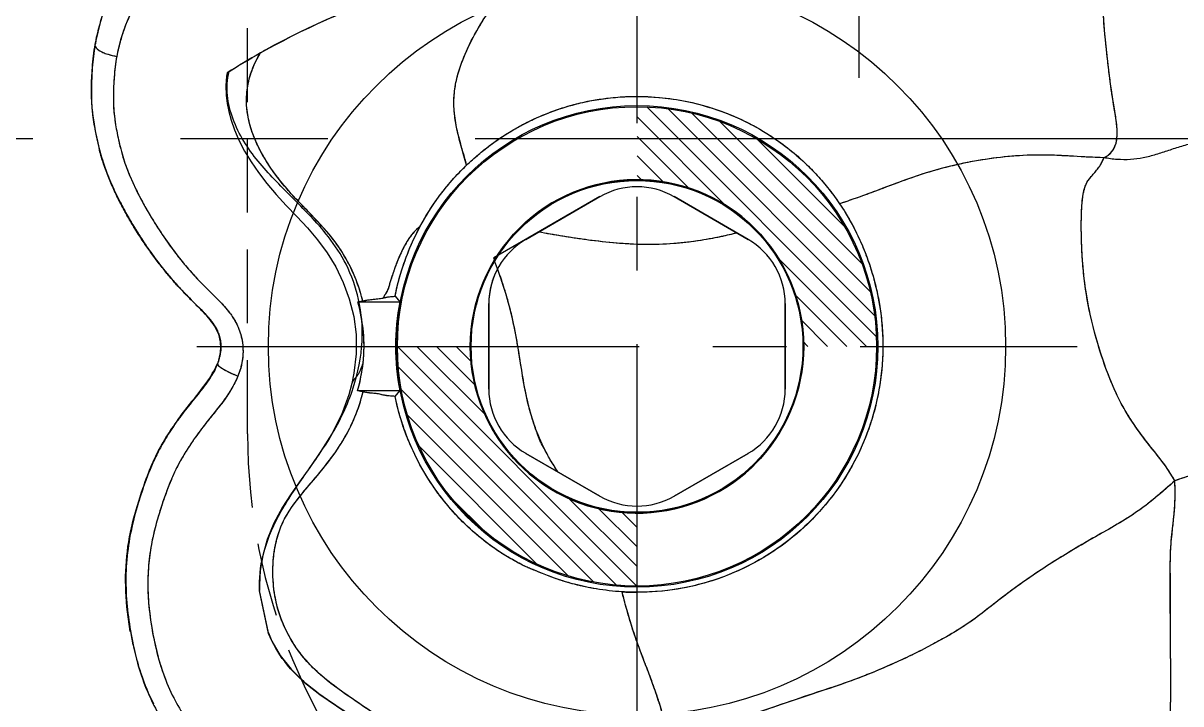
# Model space of a CAD drawing. Header units: millimetres. Extents: x 23075 to 24509, y -21593 to -20579.
# Drawn here: x 23700.08 to 23715.78, y -20914.55 to -20905.32 of the extents above; entities that cross this region are included whole.
import ezdxf

# ---------------------------------------------------------------- set-up
doc = ezdxf.new("R2010")
doc.units = ezdxf.units.MM
doc.header["$LTSCALE"] = 8
for name, pattern in [('CENTER', [2, 1.25, -0.25, 0.25, -0.25]), ('CENTER2', [1.125, 0.75, -0.125, 0.125, -0.125]), ('HIDDEN2', [0.1875, 0.125, -0.0625])]:
    doc.linetypes.add(name, pattern=pattern)
for name, color, linetype in [('Cav-cor', 30, 'Continuous'), ('CL', 1, 'Continuous'), ('PIN', 5, 'Continuous'), ('PRODUCT', 1, 'Continuous')]:
    doc.layers.add(name, color=color, linetype=linetype)

msp = doc.modelspace()

# ---------------------------------------------------------------- hatches: boundary and pattern name
at = {"layer": 'PIN', "linetype": 'Continuous'}
h = msp.add_hatch(dxfattribs=at)
h.set_pattern_fill('ANSI31', color=152, scale=1.5, angle=270, style=0)
h.set_pattern_definition([(315, (23943.11718, -20604.07058), (0.13258252, 0.13258252), [])])
h.paths.add_polyline_path([(23708.408, -20912.949), (23708.408, -20911.949, -0.414214), (23706.158, -20909.699), (23705.158, -20909.699, 0.414214)])
h.paths.add_polyline_path([(23710.658, -20909.699), (23711.658, -20909.699, 0.414214), (23708.408, -20906.449), (23708.408, -20907.449, -0.414214)])

# ---------------------------------------------------------------- linework, layer by layer
at = {"linetype": 'HIDDEN2'}
msp.add_lwpolyline([(23743.125, -20896.885), (23743.125, -20910.885, -0.414214), (23735.125, -20918.885), (23711.125, -20918.885, -0.414214), (23703.125, -20910.885), (23703.125, -20896.885, -0.414214), (23711.125, -20888.885), (23735.125, -20888.885, -0.414214)], format="xyb", close=True, dxfattribs=at)
at = {"layer": 'Cav-cor', "color": 241}
for p, q in [((23707.905, -20907.668), (23706.465, -20908.5)), ((23709.915, -20908.249), (23708.91, -20907.668)), ((23704.62, -20909.096), (23705.189, -20909.096)), ((23705.126, -20909.02), (23705.189, -20909.096)), ((23706.398, -20909.119), (23706.398, -20910.279)), ((23710.418, -20910.279), (23710.418, -20909.119)), ((23704.541, -20910.202), (23704.541, -20910.202)), ((23705.189, -20910.302), (23704.618, -20910.302)), ((23705.127, -20910.377), (23705.189, -20910.302)), ((23706.9, -20911.15), (23707.905, -20911.73)), ((23708.91, -20911.73), (23709.915, -20911.15)), ((23703.408, -20913.586), (23703.288, -20913.009))]:
    msp.add_line(p, q, dxfattribs=at)
for points in [[(23702.848, -20905.99), (23702.841, -20906.033), (23702.832, -20906.167), (23702.837, -20906.292), (23702.851, -20906.405), (23702.873, -20906.514), (23702.904, -20906.631), (23702.949, -20906.762), (23703.009, -20906.904), (23703.084, -20907.05), (23703.173, -20907.196), (23703.274, -20907.342), (23703.387, -20907.49), (23703.513, -20907.639), (23703.65, -20907.789), (23703.793, -20907.938), (23703.937, -20908.092), (23704.076, -20908.253), (23704.205, -20908.428), (23704.322, -20908.622), (23704.424, -20908.832), (23704.506, -20909.056), (23704.566, -20909.292), (23704.598, -20909.54), (23704.599, -20909.798), (23704.569, -20910.061), (23704.541, -20910.202)], [(23704.541, -20910.202), (23704.5, -20910.355), (23704.401, -20910.629), (23704.271, -20910.885), (23704.121, -20911.122), (23703.969, -20911.342), (23703.831, -20911.536), (23703.709, -20911.71), (23703.599, -20911.881), (23703.483, -20912.096), (23703.393, -20912.318), (23703.332, -20912.534), (23703.298, -20912.738), (23703.287, -20912.931), (23703.288, -20913.009)], [(23703.408, -20913.586), (23703.456, -20913.695), (23703.569, -20913.891), (23703.716, -20914.077), (23703.898, -20914.256), (23704.108, -20914.421), (23704.331, -20914.575), (23704.567, -20914.732), (23704.807, -20914.904), (23705.045, -20915.098), (23705.274, -20915.326), (23705.48, -20915.59), (23705.649, -20915.887), (23705.772, -20916.207), (23705.843, -20916.535), (23705.863, -20916.732)]]:
    msp.add_lwpolyline(points, dxfattribs=at)
msp.add_circle((23708.408, -20909.699), 3.266, dxfattribs=at)
for centre, radius, start, end in [((23708.283, -20914.525), 10.118, 119.5052, 122.4831), ((23705.243, -20905.959), 4.262, 192.9328, 194.583), ((23708.408, -20909.699), 2.261, 149.2162, 146.1309), ((23704.747, -20905.987), 3.783, 203.9736, 204.8393), ((23708.408, -20908.539), 1.005, 60, 120), ((23709.413, -20909.119), 1.005, 0, 60), ((23706.03, -20905.399), 5.19, 215.2232, 217.278), ((23706.072, -20905.367), 5.244, 217.2802, 218.198), ((23706.088, -20905.354), 5.264, 218.1959, 219.0458), ((23705.48, -20905.853), 4.477, 218.993, 221.5856), ((23707.403, -20909.119), 1.005, 151.891, 180), ((23708.408, -20909.699), 3.275, 169.3901, 190.6099), ((23702.153, -20909.707), 0.61, 349.8543, 351.559), ((23702.161, -20909.708), 0.602, 351.5587, 353.134), ((23701.809, -20909.565), 0.983, 334.111, 337.1673), ((23702.114, -20909.696), 0.65, 337.3727, 338.7137), ((23702.118, -20909.698), 0.647, 338.7122, 341.4716), ((23702.131, -20909.702), 0.632, 341.453, 348.7964), ((23702.147, -20909.705), 0.616, 348.8243, 349.8553), ((23707.403, -20910.279), 1.005, 180, 240), ((23709.413, -20910.279), 1.005, 300, 0), ((23706.452, -20913.789), 5.273, 141.9135, 144.6894), ((23706.218, -20913.625), 4.987, 144.6669, 145.2707), ((23705.485, -20912.853), 3.972, 157.8828, 159.6999), ((23704.918, -20912.625), 3.362, 157.4257, 157.8384), ((23706.898, -20913.373), 5.478, 160.2164, 161.9504), ((23706.404, -20913.197), 4.953, 159.6581, 160.2), ((23707.74, -20913.647), 6.363, 161.9488, 163.3748), ((23708.408, -20910.86), 1.005, 240, 300), ((23708.412, -20909.662), 3.372, 266.5137, 269.9308), ((23706.158, -20912.757), 4.689, 187.4955, 192.1636), ((23704.632, -20913.158), 3.111, 196.7511, 198.4746), ((23704.549, -20913.185), 3.024, 198.4969, 206.7771)]:
    msp.add_arc(centre, radius, start, end, dxfattribs=at)
for points, knots in [([(23714.742, -20907.14), (23714.782, -20907.12), (23714.856, -20907.066), (23714.915, -20906.939), (23714.926, -20906.791), (23714.909, -20906.626), (23714.877, -20906.443), (23714.845, -20906.242), (23714.816, -20906.026), (23714.777, -20905.701), (23714.732, -20905.25), (23714.709, -20904.77), (23714.707, -20904.358), (23714.716, -20904.034), (23714.73, -20903.705), (23714.738, -20903.253), (23714.707, -20902.793), (23714.676, -20902.324), (23714.657, -20901.961), (23714.637, -20901.595), (23714.604, -20901.112), (23714.547, -20900.529), (23714.442, -20899.871), (23714.334, -20899.363), (23714.246, -20898.99), (23714.169, -20898.662), (23714.112, -20898.424), (23714.073, -20898.273)], [0, 0, 0, 0, 0.014933, 0.029226, 0.045215, 0.063733, 0.084566, 0.107118, 0.131311, 0.157432, 0.216028, 0.282261, 0.317469, 0.353484, 0.390129, 0.427382, 0.504047, 0.543673, 0.584081, 0.624925, 0.665828, 0.745743, 0.820056, 0.887642, 0.91872, 0.947861, 1, 1, 1, 1]), ([(23706.906, -20904.238), (23706.349, -20904.437), (23705.107, -20904.868), (23703.948, -20905.356), (23703.325, -20905.705), (23703.3, -20905.719)], [0, 0, 0, 0, 0.423284, 0.976703, 1, 1, 1, 1]), ([(23702.354, -20904.301), (23702.29, -20904.344), (23702.163, -20904.432), (23701.984, -20904.579), (23701.824, -20904.745), (23701.689, -20904.929), (23701.568, -20905.121), (23701.472, -20905.327), (23701.401, -20905.543), (23701.366, -20905.691), (23701.351, -20905.766)], [0, 0, 0, 0, 0.127365, 0.253819, 0.379057, 0.503356, 0.62738, 0.751191, 0.87527, 1, 1, 1, 1]), ([(23706.096, -20907.242), (23706.071, -20907.156), (23706.021, -20906.986), (23705.958, -20906.732), (23705.926, -20906.52), (23705.923, -20906.355), (23705.935, -20906.197), (23705.974, -20906.008), (23706.071, -20905.732), (23706.222, -20905.427), (23706.426, -20905.107), (23706.6, -20904.868), (23706.739, -20904.695), (23706.874, -20904.539), (23706.976, -20904.426), (23707.041, -20904.35)], [0, 0, 0, 0, 0.082345, 0.163826, 0.242182, 0.279895, 0.316751, 0.388487, 0.457803, 0.586079, 0.702055, 0.808911, 0.859102, 0.907295, 1, 1, 1, 1]), ([(23701.162, -20905.194), (23701.151, -20905.226), (23701.111, -20905.355), (23701.08, -20905.488), (23701.061, -20905.589)], [0, 0, 0, 0, 0.249154, 1, 1, 1, 1]), ([(23701.061, -20905.589), (23701.054, -20905.622), (23701.032, -20905.757), (23701.021, -20905.894), (23701.015, -20905.997)], [0, 0, 0, 0, 0.248784, 1, 1, 1, 1]), ([(23701.055, -20905.611), (23701.054, -20905.615), (23701.058, -20905.636), (23701.073, -20905.653), (23701.086, -20905.664)], [0, 0, 0, 0, 0.203522, 1, 1, 1, 1]), ([(23701.086, -20905.664), (23701.1, -20905.677), (23701.135, -20905.699), (23701.174, -20905.717), (23701.195, -20905.725)], [0, 0, 0, 0, 0.446761, 1, 1, 1, 1]), ([(23701.195, -20905.725), (23701.207, -20905.729), (23701.258, -20905.747), (23701.311, -20905.759), (23701.351, -20905.766)], [0, 0, 0, 0, 0.239225, 1, 1, 1, 1]), ([(23701.351, -20905.766), (23701.333, -20905.862), (23701.318, -20906.01), (23701.307, -20906.206), (23701.304, -20906.355), (23701.31, -20906.504), (23701.328, -20906.653), (23701.354, -20906.801), (23701.396, -20906.998), (23701.465, -20907.241), (23701.585, -20907.521), (23701.726, -20907.793), (23701.883, -20908.055), (23702.054, -20908.311), (23702.24, -20908.556), (23702.444, -20908.788), (23702.628, -20908.968), (23702.773, -20909.114), (23702.876, -20909.229), (23702.963, -20909.357), (23703.048, -20909.544), (23703.082, -20909.804), (23703.034, -20910.007), (23702.995, -20910.101)], [0, 0, 0, 0, 0.060434, 0.090839, 0.121366, 0.152003, 0.182743, 0.213606, 0.24455, 0.306692, 0.369163, 0.431881, 0.494783, 0.557827, 0.62101, 0.684333, 0.747784, 0.779519, 0.811218, 0.842845, 0.874394, 0.93712, 1, 1, 1, 1]), ([(23704.688, -20909.082), (23704.649, -20908.928), (23704.568, -20908.702), (23704.415, -20908.423), (23704.23, -20908.16), (23704.005, -20907.928), (23703.779, -20907.697), (23703.617, -20907.515), (23703.465, -20907.321), (23703.331, -20907.112), (23703.219, -20906.888), (23703.139, -20906.65), (23703.103, -20906.404), (23703.122, -20906.16), (23703.188, -20905.928), (23703.258, -20905.785), (23703.3, -20905.719)], [0, 0, 0, 0, 0.122409, 0.183834, 0.245436, 0.370028, 0.432776, 0.495449, 0.558358, 0.622173, 0.687118, 0.751741, 0.815149, 0.877667, 0.939483, 1, 1, 1, 1]), ([(23701.015, -20905.997), (23701.006, -20906.149), (23701, -20906.458), (23701.054, -20906.762), (23701.089, -20906.912)], [0, 0, 0, 0, 0.497451, 1, 1, 1, 1]), ([(23706.096, -20907.242), (23706.224, -20907.119), (23706.503, -20906.89), (23707.002, -20906.6), (23707.639, -20906.369), (23708.133, -20906.308), (23708.408, -20906.309)], [0, 0, 0, 0, 0.207837, 0.422313, 0.676895, 1, 1, 1, 1]), ([(23708.408, -20906.309), (23708.612, -20906.309), (23709.006, -20906.345), (23709.676, -20906.529), (23710.298, -20906.859), (23710.814, -20907.315), (23711.055, -20907.616), (23711.156, -20907.765)], [0, 0, 0, 0, 0.189181, 0.364574, 0.64297, 0.83314, 1, 1, 1, 1]), ([(23721.366, -20907.243), (23721.218, -20907.247), (23720.923, -20907.249), (23720.483, -20907.23), (23720.049, -20907.19), (23719.621, -20907.135), (23719.197, -20907.075), (23718.772, -20907.003), (23718.342, -20906.931), (23717.903, -20906.874), (23717.458, -20906.835), (23717.017, -20906.815), (23716.586, -20906.826), (23716.24, -20906.873), (23715.979, -20906.933), (23715.794, -20906.985), (23715.618, -20907.042), (23715.447, -20907.099), (23715.276, -20907.145), (23715.1, -20907.169), (23714.921, -20907.168), (23714.801, -20907.152), (23714.742, -20907.14)], [0, 0, 0, 0, 0.066266, 0.132332, 0.197435, 0.261686, 0.325537, 0.389555, 0.454626, 0.521063, 0.588, 0.654456, 0.719113, 0.780871, 0.81047, 0.839148, 0.866823, 0.893564, 0.919775, 0.946121, 0.972911, 1, 1, 1, 1]), ([(23714.742, -20907.14), (23714.58, -20907.137), (23714.337, -20907.12), (23714.011, -20907.104), (23713.684, -20907.103), (23713.36, -20907.129), (23713.043, -20907.175), (23712.738, -20907.234), (23712.37, -20907.328), (23711.95, -20907.476), (23711.549, -20907.63), (23711.285, -20907.722), (23711.156, -20907.765)], [0, 0, 0, 0, 0.132044, 0.198649, 0.265366, 0.397944, 0.462944, 0.526611, 0.650738, 0.771926, 0.889241, 1, 1, 1, 1]), ([(23705.464, -20908.077), (23705.539, -20907.937), (23705.725, -20907.639), (23705.958, -20907.374), (23706.096, -20907.242)], [0, 0, 0, 0, 0.453302, 1, 1, 1, 1]), ([(23715.702, -20911.522), (23715.627, -20911.382), (23715.479, -20911.192), (23715.28, -20910.942), (23715.14, -20910.748), (23715.012, -20910.545), (23714.866, -20910.261), (23714.724, -20909.888), (23714.589, -20909.438), (23714.499, -20908.999), (23714.45, -20908.59), (23714.434, -20908.221), (23714.433, -20907.907), (23714.449, -20907.685), (23714.478, -20907.55), (23714.504, -20907.482), (23714.536, -20907.434), (23714.568, -20907.398), (23714.595, -20907.366), (23714.627, -20907.328), (23714.665, -20907.282), (23714.708, -20907.218), (23714.73, -20907.168), (23714.742, -20907.14)], [0, 0, 0, 0, 0.099803, 0.15019, 0.200424, 0.250485, 0.300529, 0.400989, 0.500639, 0.595402, 0.68201, 0.759336, 0.826968, 0.879285, 0.8986, 0.913445, 0.925021, 0.934741, 0.943444, 0.951403, 0.965844, 0.980925, 1, 1, 1, 1]), ([(23701.313, -20907.576), (23701.379, -20907.719), (23701.528, -20907.998), (23701.699, -20908.264), (23701.79, -20908.393)], [0, 0, 0, 0, 0.499111, 1, 1, 1, 1]), ([(23711.156, -20907.765), (23711.238, -20907.887), (23711.395, -20908.156), (23711.616, -20908.696), (23711.782, -20909.487), (23711.707, -20910.502), (23711.27, -20911.534), (23710.513, -20912.371), (23709.519, -20912.913), (23708.775, -20913.035), (23708.408, -20913.034)], [0, 0, 0, 0, 0.060625, 0.128174, 0.24037, 0.391344, 0.540962, 0.694967, 0.848576, 1, 1, 1, 1]), ([(23705.464, -20908.077), (23705.407, -20908.117), (23705.308, -20908.23), (23705.206, -20908.424), (23705.128, -20908.616), (23705.081, -20908.759), (23705.054, -20908.849), (23705.036, -20908.907), (23705.016, -20908.959), (23704.986, -20909.004), (23704.97, -20909.031), (23704.962, -20909.043)], [0, 0, 0, 0, 0.190123, 0.396824, 0.596454, 0.752806, 0.808529, 0.852331, 0.915609, 0.961073, 1, 1, 1, 1]), ([(23705.126, -20909.02), (23705.144, -20908.929), (23705.223, -20908.603), (23705.35, -20908.29), (23705.464, -20908.077)], [0, 0, 0, 0, 0.277205, 1, 1, 1, 1]), ([(23709.763, -20908.161), (23709.676, -20908.182), (23709.49, -20908.225), (23709.072, -20908.298), (23708.611, -20908.329), (23708.126, -20908.301), (23707.758, -20908.26), (23707.408, -20908.207), (23707.182, -20908.168), (23707.073, -20908.149)], [0, 0, 0, 0, 0.099418, 0.210714, 0.468382, 0.608182, 0.746892, 0.877746, 1, 1, 1, 1]), ([(23707.335, -20911.4), (23707.263, -20911.294), (23707.136, -20911.077), (23706.949, -20910.62), (23706.86, -20910.138), (23706.796, -20909.716), (23706.753, -20909.475), (23706.703, -20909.245), (23706.628, -20908.968), (23706.555, -20908.752), (23706.517, -20908.645)], [0, 0, 0, 0, 0.133371, 0.259532, 0.509739, 0.639172, 0.702365, 0.763702, 0.882565, 1, 1, 1, 1]), ([(23702.131, -20908.825), (23702.197, -20908.899), (23702.335, -20909.043), (23702.478, -20909.181), (23702.546, -20909.255)], [0, 0, 0, 0, 0.499778, 1, 1, 1, 1]), ([(23704.62, -20909.096), (23704.633, -20909.093), (23704.652, -20909.091), (23704.674, -20909.086), (23704.684, -20909.082), (23704.688, -20909.082)], [0, 0, 0, 0, 0.582566, 0.803907, 1, 1, 1, 1]), ([(23704.693, -20909.922), (23704.708, -20909.784), (23704.711, -20909.504), (23704.658, -20909.229), (23704.62, -20909.096)], [0, 0, 0, 0, 0.499982, 1, 1, 1, 1]), ([(23704.688, -20909.082), (23704.707, -20909.078), (23704.749, -20909.071), (23704.818, -20909.062), (23704.89, -20909.053), (23704.939, -20909.048), (23704.962, -20909.043)], [0, 0, 0, 0, 0.208687, 0.464884, 0.750826, 1, 1, 1, 1]), ([(23704.962, -20909.043), (23704.979, -20909.039), (23705.007, -20909.033), (23705.062, -20909.022), (23705.099, -20909.021), (23705.126, -20909.02)], [0, 0, 0, 0, 0.329143, 0.517865, 1, 1, 1, 1]), ([(23702.546, -20909.255), (23702.571, -20909.282), (23702.621, -20909.339), (23702.687, -20909.431), (23702.737, -20909.534), (23702.754, -20909.607), (23702.759, -20909.645)], [0, 0, 0, 0, 0.250541, 0.500966, 0.750558, 1, 1, 1, 1]), ([(23702.716, -20909.933), (23702.714, -20909.938), (23702.724, -20909.955), (23702.735, -20909.964), (23702.744, -20909.971)], [0, 0, 0, 0, 0.337467, 1, 1, 1, 1]), ([(23704.693, -20909.922), (23704.684, -20909.945), (23704.666, -20909.992), (23704.643, -20910.052), (23704.613, -20910.098), (23704.584, -20910.132), (23704.557, -20910.164), (23704.544, -20910.189), (23704.541, -20910.202)], [0, 0, 0, 0, 0.232961, 0.470568, 0.600218, 0.742078, 0.880586, 1, 1, 1, 1]), ([(23702.995, -20910.101), (23702.955, -20910.198), (23702.85, -20910.381), (23702.685, -20910.586), (23702.553, -20910.75), (23702.458, -20910.876), (23702.367, -20911.005), (23702.28, -20911.137), (23702.201, -20911.273), (23702.107, -20911.461), (23702.01, -20911.706), (23701.911, -20912.005), (23701.831, -20912.31), (23701.782, -20912.623), (23701.763, -20913.044), (23701.81, -20913.464), (23701.899, -20913.876), (23701.991, -20914.179), (23702.119, -20914.47), (23702.226, -20914.652), (23702.285, -20914.74)], [0, 0, 0, 0, 0.062228, 0.124698, 0.155962, 0.187221, 0.218474, 0.249721, 0.280957, 0.312182, 0.374604, 0.437039, 0.499481, 0.561932, 0.624407, 0.749343, 0.811943, 0.874567, 0.937258, 1, 1, 1, 1]), ([(23702.637, -20910.096), (23702.589, -20910.175), (23702.477, -20910.322), (23702.359, -20910.464), (23702.302, -20910.537)], [0, 0, 0, 0, 0.499724, 1, 1, 1, 1]), ([(23702.744, -20909.971), (23702.757, -20909.982), (23702.791, -20910.004), (23702.826, -20910.024), (23702.847, -20910.034)], [0, 0, 0, 0, 0.43501, 1, 1, 1, 1]), ([(23702.847, -20910.034), (23702.858, -20910.04), (23702.907, -20910.064), (23702.956, -20910.086), (23702.995, -20910.102)], [0, 0, 0, 0, 0.237738, 1, 1, 1, 1]), ([(23706.03, -20916.547), (23706.026, -20916.39), (23705.988, -20916.154), (23705.884, -20915.857), (23705.75, -20915.572), (23705.524, -20915.244), (23705.177, -20914.918), (23704.791, -20914.641), (23704.396, -20914.38), (23704.084, -20914.139), (23703.87, -20913.908), (23703.688, -20913.651), (23703.524, -20913.289), (23703.463, -20912.895), (23703.472, -20912.577), (23703.51, -20912.342), (23703.583, -20912.116), (23703.698, -20911.91), (23703.841, -20911.722), (23703.996, -20911.542), (23704.149, -20911.36), (23704.294, -20911.173), (23704.425, -20910.975), (23704.574, -20910.695), (23704.654, -20910.469), (23704.693, -20910.316)], [0, 0, 0, 0, 0.062224, 0.093446, 0.124641, 0.186941, 0.249651, 0.312433, 0.375025, 0.437287, 0.468318, 0.499437, 0.561591, 0.624092, 0.655683, 0.687181, 0.71831, 0.749195, 0.780383, 0.81188, 0.843309, 0.874566, 0.905778, 0.937165, 1, 1, 1, 1]), ([(23704.693, -20910.316), (23704.687, -20910.315), (23704.676, -20910.312), (23704.651, -20910.307), (23704.632, -20910.305), (23704.618, -20910.302)], [0, 0, 0, 0, 0.213424, 0.451874, 1, 1, 1, 1]), ([(23705.127, -20910.377), (23705.106, -20910.376), (23705.073, -20910.374), (23705.023, -20910.369), (23704.974, -20910.363), (23704.918, -20910.344), (23704.851, -20910.338), (23704.788, -20910.332), (23704.734, -20910.325), (23704.705, -20910.318), (23704.693, -20910.316)], [0, 0, 0, 0, 0.145651, 0.227265, 0.342583, 0.483925, 0.627028, 0.79897, 0.913526, 1, 1, 1, 1]), ([(23708.207, -20913.028), (23708.089, -20913.021), (23707.856, -20912.994), (23707.525, -20912.921), (23707.253, -20912.833), (23707.07, -20912.759), (23706.967, -20912.715), (23706.89, -20912.683), (23706.779, -20912.627), (23706.601, -20912.526), (23706.368, -20912.366), (23706.023, -20912.078), (23705.639, -20911.633), (23705.305, -20911.028), (23705.171, -20910.592), (23705.127, -20910.377)], [0, 0, 0, 0, 0.081033, 0.160633, 0.232295, 0.277173, 0.295946, 0.309228, 0.334415, 0.381455, 0.449329, 0.528371, 0.689633, 0.849188, 1, 1, 1, 1]), ([(23702.119, -20910.784), (23702.059, -20910.871), (23701.946, -20911.048), (23701.855, -20911.238), (23701.814, -20911.335)], [0, 0, 0, 0, 0.500183, 1, 1, 1, 1]), ([(23721.164, -20911.076), (23720.926, -20911.064), (23720.569, -20911.045), (23720.095, -20911.011), (23719.618, -20910.98), (23719.142, -20910.96), (23718.666, -20910.955), (23718.32, -20910.964), (23717.992, -20910.99), (23717.688, -20911.037), (23717.394, -20911.098), (23717.089, -20911.169), (23716.76, -20911.243), (23716.411, -20911.324), (23716.055, -20911.411), (23715.817, -20911.48), (23715.702, -20911.522)], [0, 0, 0, 0, 0.129061, 0.193894, 0.258354, 0.387948, 0.452727, 0.516278, 0.576185, 0.630804, 0.683266, 0.738954, 0.800766, 0.866049, 0.93353, 1, 1, 1, 1]), ([(23715.702, -20911.522), (23715.637, -20911.58), (23715.508, -20911.695), (23715.31, -20911.857), (23715.102, -20912.003), (23714.885, -20912.134), (23714.662, -20912.26), (23714.364, -20912.43), (23714.071, -20912.61), (23713.783, -20912.799), (23713.573, -20912.945), (23713.373, -20913.094), (23713.183, -20913.244), (23712.996, -20913.389), (23712.803, -20913.52), (23712.605, -20913.639), (23712.338, -20913.785), (23712, -20913.953), (23711.654, -20914.104), (23711.369, -20914.215), (23711.067, -20914.322), (23710.67, -20914.449), (23710.272, -20914.589), (23709.951, -20914.696), (23709.716, -20914.771), (23709.489, -20914.843), (23709.2, -20914.936), (23708.987, -20915.008), (23708.846, -20915.053)], [0, 0, 0, 0, 0.03369, 0.066399, 0.098807, 0.131435, 0.164313, 0.197337, 0.26374, 0.297076, 0.330046, 0.362141, 0.393182, 0.423465, 0.453355, 0.483045, 0.512518, 0.570711, 0.628487, 0.657958, 0.68842, 0.752338, 0.818453, 0.851112, 0.882884, 0.913509, 0.942806, 1, 1, 1, 1]), ([(23715.421, -20917.12), (23715.431, -20917.059), (23715.44, -20916.929), (23715.444, -20916.732), (23715.448, -20916.538), (23715.458, -20916.361), (23715.473, -20916.207), (23715.496, -20916.071), (23715.524, -20915.947), (23715.55, -20915.82), (23715.57, -20915.682), (23715.592, -20915.473), (23715.618, -20915.183), (23715.641, -20914.803), (23715.65, -20914.39), (23715.647, -20913.965), (23715.643, -20913.551), (23715.641, -20913.168), (23715.642, -20912.874), (23715.641, -20912.662), (23715.643, -20912.518), (23715.65, -20912.38), (23715.665, -20912.241), (23715.682, -20912.09), (23715.707, -20911.849), (23715.711, -20911.656), (23715.702, -20911.522)], [0, 0, 0, 0, 0.032977, 0.069668, 0.105255, 0.136776, 0.164254, 0.188115, 0.210047, 0.23245, 0.257283, 0.284577, 0.344796, 0.412844, 0.487951, 0.565085, 0.639952, 0.709055, 0.769965, 0.797061, 0.822395, 0.846622, 0.870958, 0.897389, 0.927782, 1, 1, 1, 1]), ([(23701.643, -20911.827), (23701.605, -20911.951), (23701.538, -20912.203), (23701.48, -20912.589), (23701.47, -20912.98), (23701.492, -20913.24), (23701.509, -20913.369)], [0, 0, 0, 0, 0.249863, 0.499798, 0.74983, 1, 1, 1, 1]), ([(23708.846, -20915.053), (23708.825, -20914.951), (23708.777, -20914.753), (23708.691, -20914.47), (23708.6, -20914.212), (23708.507, -20913.972), (23708.418, -20913.737), (23708.336, -20913.498), (23708.265, -20913.26), (23708.224, -20913.103), (23708.207, -20913.028)], [0, 0, 0, 0, 0.147047, 0.287851, 0.416466, 0.534143, 0.650042, 0.77105, 0.890999, 1, 1, 1, 1])]:
    msp.add_open_spline(points, degree=3, knots=knots, dxfattribs=at)
for points in [[(23701.118, -20907.032), (23701.142, -20907.123), (23701.169, -20907.213), (23701.201, -20907.302)], [(23701.201, -20907.302), (23701.227, -20907.377), (23701.257, -20907.451), (23701.29, -20907.524)], [(23706.517, -20908.645), (23706.499, -20908.597), (23706.482, -20908.549), (23706.465, -20908.5)], [(23702.759, -20909.645), (23702.765, -20909.689), (23702.764, -20909.735), (23702.759, -20909.78)], [(23704.618, -20910.302), (23704.653, -20910.178), (23704.679, -20910.05), (23704.693, -20909.922)], [(23702.693, -20909.994), (23702.676, -20910.029), (23702.657, -20910.063), (23702.637, -20910.096)], [(23701.574, -20913.745), (23701.597, -20913.849), (23701.622, -20913.953), (23701.653, -20914.055)]]:
    msp.add_open_spline(points, degree=3, dxfattribs=at)
at = {"layer": 'CL', "color": 6, "linetype": 'CENTER'}
msp.add_line((23748.214, -20906.885), (23697.129, -20906.885), dxfattribs=at)
at = {"layer": 'PIN', "color": 62, "linetype": 'CENTER2', "ltscale": 0.3}
msp.add_line((23711.423, -20906.059), (23711.423, -20897.059), dxfattribs=at)
at = {"layer": 'PIN', "color": 152, "linetype": 'CENTER2'}
for p, q in [((23708.408, -20915.67), (23708.408, -20903.728)), ((23702.437, -20909.699), (23714.379, -20909.699))]:
    msp.add_line(p, q, dxfattribs=at)
at = {"layer": 'PIN', "color": 152}
for radius in [3.25, 2.25]:
    msp.add_circle((23708.408, -20909.699), radius, dxfattribs=at)
at = {"layer": 'PRODUCT'}
for p, q in [((23706.9, -20908.249), (23707.905, -20907.668)), ((23708.91, -20907.668), (23709.915, -20908.249)), ((23704.62, -20909.096), (23705.189, -20909.096)), ((23705.126, -20909.02), (23705.189, -20909.096)), ((23706.398, -20910.279), (23706.398, -20909.119)), ((23710.418, -20909.119), (23710.418, -20910.279)), ((23705.189, -20910.302), (23704.618, -20910.302)), ((23705.127, -20910.377), (23705.189, -20910.302)), ((23702.18, -20910.698), (23702.18, -20910.698)), ((23707.905, -20911.73), (23706.9, -20911.15)), ((23709.915, -20911.15), (23708.91, -20911.73)), ((23701.703, -20911.634), (23701.69, -20911.674)), ((23703.411, -20913.592), (23703.288, -20913.014))]:
    msp.add_line(p, q, dxfattribs=at)
for radius in [5, 3.266, 2.261]:
    msp.add_circle((23708.408, -20909.699), radius, dxfattribs=at)
for centre, radius, start, end in [((23708.408, -20908.539), 1.005, 60, 120), ((23707.403, -20909.119), 1.005, 120, 180), ((23709.413, -20909.119), 1.005, 0, 60), ((23708.408, -20909.699), 3.275, 169.3901, 190.6099), ((23707.403, -20910.279), 1.005, 180, 240), ((23709.413, -20910.279), 1.005, 300, 0), ((23708.408, -20910.86), 1.005, 240, 300)]:
    msp.add_arc(centre, radius, start, end, dxfattribs=at)
for points, start_tangent, end_tangent in [([(23714.742, -20907.14), (23714.783, -20907.116), (23714.819, -20907.089), (23714.872, -20907.022), (23714.905, -20906.942), (23714.92, -20906.849), (23714.92, -20906.746), (23714.908, -20906.633), (23714.867, -20906.382), (23714.827, -20906.105), (23714.789, -20905.798), (23714.754, -20905.456), (23714.726, -20905.081), (23714.71, -20904.677), (23714.71, -20904.253), (23714.725, -20903.817), (23714.733, -20903.371), (23714.715, -20902.915), (23714.684, -20902.446), (23714.657, -20901.963), (23714.628, -20901.473), (23714.59, -20900.986), (23714.538, -20900.513), (23714.471, -20900.065), (23714.393, -20899.646), (23714.308, -20899.257), (23714.224, -20898.897), (23714.146, -20898.568), (23714.073, -20898.273)], (0.900078, 0.435729), (-0.249407, 0.968399)), ([(23702.354, -20904.301), (23702.228, -20904.388), (23702.116, -20904.473), (23702.022, -20904.551), (23701.943, -20904.625), (23701.876, -20904.694), (23701.821, -20904.758), (23701.773, -20904.817), (23701.731, -20904.875), (23701.691, -20904.931), (23701.654, -20904.986), (23701.619, -20905.042), (23701.586, -20905.099), (23701.554, -20905.158), (23701.523, -20905.22), (23701.493, -20905.288), (23701.463, -20905.362), (23701.433, -20905.45), (23701.402, -20905.551), (23701.374, -20905.66), (23701.351, -20905.766)], (-0.832466, -0.554076), (-0.186763, -0.982405)), ([(23702.875, -20905.973), (23703.375, -20905.677), (23705.293, -20904.819), (23706.593, -20904.35)], (0.845166, 0.534505), (0.94237, 0.334574)), ([(23706.096, -20907.242), (23706.089, -20907.215), (23705.977, -20906.803), (23705.939, -20906.6), (23705.924, -20906.401), (23705.937, -20906.21), (23705.974, -20906.027), (23706.096, -20905.693), (23706.245, -20905.401), (23706.405, -20905.145), (23706.732, -20904.706), (23706.848, -20904.571)], (-0.28059, 0.959828), (0.659589, 0.751626)), ([(23701.162, -20905.194), (23701.146, -20905.243), (23701.112, -20905.358), (23701.081, -20905.481), (23701.056, -20905.603)], (-0.32223, -0.946661), (-0.18289, -0.983133)), ([(23701.056, -20905.603), (23701.017, -20905.919), (23701.004, -20906.199), (23701.014, -20906.465), (23701.048, -20906.715), (23701.104, -20906.982), (23701.116, -20907.03)], (-0.182994, -0.983114), (0.253096, -0.967441)), ([(23701.056, -20905.603), (23701.086, -20905.664), (23701.195, -20905.725), (23701.351, -20905.766)], (-0.261672, -0.965157), (0.986961, -0.160962)), ([(23701.351, -20905.766), (23701.317, -20906.042), (23701.306, -20906.296), (23701.314, -20906.527), (23701.345, -20906.747), (23701.397, -20906.989), (23701.474, -20907.246), (23701.568, -20907.475), (23701.664, -20907.673), (23701.759, -20907.846), (23701.85, -20907.998), (23701.937, -20908.134), (23702.019, -20908.256), (23702.097, -20908.365), (23702.169, -20908.461), (23702.236, -20908.545), (23702.298, -20908.619), (23702.355, -20908.685), (23702.409, -20908.745), (23702.461, -20908.8), (23702.515, -20908.856), (23702.574, -20908.915), (23702.641, -20908.981), (23702.713, -20909.054), (23702.784, -20909.128), (23702.849, -20909.201), (23702.906, -20909.276), (23702.956, -20909.354), (23702.999, -20909.44), (23703.034, -20909.54), (23703.057, -20909.653), (23703.064, -20909.773), (23703.054, -20909.891), (23703.029, -20910.002), (23702.995, -20910.101)], (-0.186264, -0.9825), (-0.382145, -0.924102)), ([(23704.688, -20909.082), (23704.643, -20908.925), (23704.504, -20908.589), (23704.312, -20908.279), (23704.072, -20907.999), (23703.814, -20907.731), (23703.568, -20907.452), (23703.354, -20907.143), (23703.263, -20906.973), (23703.19, -20906.794), (23703.113, -20906.424), (23703.154, -20906.053), (23703.3, -20905.719)], (-0.244708, 0.969597), (0.525508, 0.850789)), ([(23704.558, -20910.263), (23704.679, -20909.631), (23704.631, -20909.063), (23704.461, -20908.586), (23704.223, -20908.213), (23703.969, -20907.922), (23703.723, -20907.672), (23703.49, -20907.434), (23703.269, -20907.187), (23703.074, -20906.915), (23702.93, -20906.616), (23702.853, -20906.297), (23702.875, -20905.973)], (0.309081, 0.951036), (0.263132, 0.96476)), ([(23706.096, -20907.242), (23706.257, -20907.097), (23706.409, -20906.976), (23706.561, -20906.868), (23706.716, -20906.771), (23706.877, -20906.681), (23707.045, -20906.6), (23707.223, -20906.526), (23707.42, -20906.458), (23707.643, -20906.397), (23707.89, -20906.349), (23708.147, -20906.319), (23708.408, -20906.309)], (0.721726, 0.692179), (1, -0.000799)), ([(23708.408, -20906.309), (23708.805, -20906.332), (23709.174, -20906.398), (23709.518, -20906.499), (23709.822, -20906.623), (23710.082, -20906.759), (23710.305, -20906.901), (23710.5, -20907.048), (23710.672, -20907.197), (23710.832, -20907.358), (23710.994, -20907.545), (23711.156, -20907.765)], (1, -0.000799), (0.559923, -0.828545)), ([(23701.116, -20907.03), (23701.19, -20907.273), (23701.293, -20907.528), (23701.397, -20907.743), (23701.498, -20907.928), (23701.595, -20908.091), (23701.686, -20908.234), (23701.772, -20908.363), (23701.854, -20908.479), (23701.931, -20908.582), (23702.003, -20908.673), (23702.068, -20908.752), (23702.129, -20908.823), (23702.187, -20908.887), (23702.243, -20908.947), (23702.3, -20909.006), (23702.36, -20909.067), (23702.428, -20909.134), (23702.499, -20909.206), (23702.564, -20909.274), (23702.617, -20909.335), (23702.661, -20909.392), (23702.696, -20909.448), (23702.723, -20909.504), (23702.745, -20909.566), (23702.759, -20909.638), (23702.763, -20909.715), (23702.756, -20909.791), (23702.75, -20909.824)], (0.253096, -0.967441), (-0.20791, -0.978148)), ([(23702.752, -20909.813), (23702.762, -20909.696), (23702.744, -20909.571), (23702.693, -20909.449), (23702.617, -20909.338), (23702.528, -20909.237), (23702.427, -20909.135), (23702.321, -20909.028), (23702.216, -20908.92), (23702.111, -20908.803), (23702.006, -20908.678), (23701.901, -20908.544), (23701.798, -20908.404), (23701.697, -20908.257), (23701.597, -20908.101), (23701.502, -20907.94), (23701.41, -20907.772), (23701.323, -20907.596), (23701.243, -20907.413), (23701.173, -20907.224), (23701.118, -20907.038), (23701.116, -20907.03)], (0.187078, 0.982345), (-0.251757, 0.96779)), ([(23714.742, -20907.14), (23714.328, -20907.121), (23713.91, -20907.104), (23713.491, -20907.12), (23713.083, -20907.171), (23712.691, -20907.248), (23712.317, -20907.351), (23711.957, -20907.475), (23711.611, -20907.605), (23711.379, -20907.689), (23711.156, -20907.765)], (-0.999824, 0.018767), (-0.948611, -0.316446)), ([(23705.464, -20908.077), (23705.532, -20907.955), (23705.604, -20907.839), (23705.681, -20907.723), (23705.77, -20907.603), (23705.87, -20907.481), (23705.98, -20907.359), (23706.096, -20907.242)], (0.470408, 0.882449), (0.721723, 0.692182)), ([(23715.702, -20911.522), (23715.528, -20911.257), (23715.33, -20911.005), (23715.142, -20910.746), (23714.977, -20910.473), (23714.841, -20910.185), (23714.729, -20909.885), (23714.558, -20909.278), (23714.466, -20908.707), (23714.445, -20908.447), (23714.436, -20908.206), (23714.435, -20907.984), (23714.443, -20907.79), (23714.461, -20907.634), (23714.474, -20907.571), (23714.49, -20907.52), (23714.529, -20907.446), (23714.569, -20907.397), (23714.604, -20907.355), (23714.635, -20907.318), (23714.664, -20907.282), (23714.69, -20907.244), (23714.716, -20907.198), (23714.742, -20907.14)], (-0.47522, 0.879867), (0.388635, 0.921392)), ([(23711.156, -20907.765), (23711.25, -20907.913), (23711.337, -20908.066), (23711.413, -20908.22), (23711.481, -20908.375), (23711.544, -20908.54), (23711.602, -20908.718), (23711.653, -20908.912), (23711.696, -20909.128), (23711.729, -20909.38), (23711.743, -20909.661), (23711.732, -20909.958), (23711.696, -20910.252), (23711.637, -20910.535), (23711.549, -20910.821), (23711.426, -20911.123), (23711.249, -20911.45), (23711.002, -20911.8), (23710.675, -20912.15), (23710.25, -20912.483), (23709.71, -20912.772), (23709.078, -20912.967), (23708.408, -20913.034)], (0.559899, -0.828561), (-0.999999, 0.001182)), ([(23705.464, -20908.077), (23705.434, -20908.1), (23705.314, -20908.237), (23705.218, -20908.407), (23705.142, -20908.584), (23705.088, -20908.739), (23705.053, -20908.85), (23705.041, -20908.891), (23705.029, -20908.924), (23705.006, -20908.973), (23704.984, -20909.008), (23704.973, -20909.026), (23704.962, -20909.043)], (-0.817683, -0.575669), (-0.560647, -0.828055)), ([(23705.126, -20909.02), (23705.214, -20908.675), (23705.329, -20908.36), (23705.464, -20908.077)], (0.194938, 0.980816), (0.470425, 0.88244)), ([(23709.763, -20908.161), (23709.551, -20908.21), (23709.316, -20908.255), (23708.957, -20908.3), (23708.56, -20908.318), (23708.141, -20908.299), (23707.727, -20908.254), (23707.389, -20908.203), (23707.073, -20908.149)], (-0.969787, -0.243953), (-0.984776, 0.17383)), ([(23706.638, -20909.013), (23706.554, -20908.753), (23706.517, -20908.645)], (-0.283649, 0.958928), (-0.33936, 0.940656)), ([(23704.688, -20909.082), (23704.714, -20909.077), (23704.743, -20909.072), (23704.775, -20909.067), (23704.811, -20909.063), (23704.849, -20909.058), (23704.889, -20909.053), (23704.93, -20909.048), (23704.962, -20909.043)], (0.985143, 0.171738), (0.978737, 0.205118)), ([(23704.962, -20909.043), (23704.992, -20909.036), (23705.02, -20909.03), (23705.052, -20909.025), (23705.126, -20909.02)], (0.978642, 0.205573), (0.999215, 0.039603)), ([(23706.65, -20909.054), (23706.638, -20909.013)], (-0.276062, 0.96114), (-0.283649, 0.958928)), ([(23707.055, -20910.873), (23706.99, -20910.69), (23706.894, -20910.305), (23706.824, -20909.898), (23706.755, -20909.492), (23706.666, -20909.113), (23706.65, -20909.054)], (-0.368383, 0.929674), (-0.276062, 0.96114)), ([(23704.693, -20909.922), (23704.705, -20909.648), (23704.681, -20909.371), (23704.647, -20909.199)], (0.109014, 0.99404), (-0.231876, 0.972745)), ([(23702.179, -20910.697), (23702.305, -20910.528), (23702.565, -20910.196), (23702.716, -20909.933)], (0.578224, 0.815878), (0.38641, 0.922327)), ([(23702.717, -20909.931), (23702.685, -20910.003)], (-0.378105, -0.925763), (-0.446729, -0.894669)), ([(23702.716, -20909.933), (23702.744, -20909.971), (23702.847, -20910.034)], (-0.481238, -0.87659), (0.890751, -0.454491)), ([(23702.75, -20909.824), (23702.74, -20909.865), (23702.717, -20909.931)], (-0.20791, -0.978148), (-0.372846, -0.927893)), ([(23702.75, -20909.824), (23702.752, -20909.813)], (0.207214, 0.978296), (0.187078, 0.982345)), ([(23704.693, -20909.922), (23704.678, -20909.962), (23704.662, -20910.002), (23704.655, -20910.019)], (-0.342454, -0.939534), (-0.375399, -0.926863)), ([(23704.676, -20910.046), (23704.693, -20909.922)], (0.164957, 0.986301), (0.109147, 0.994026)), ([(23702.685, -20910.003), (23702.643, -20910.08), (23702.591, -20910.16), (23702.532, -20910.242), (23702.468, -20910.324), (23702.4, -20910.409), (23702.324, -20910.504), (23702.24, -20910.614), (23702.18, -20910.698)], (-0.446729, -0.894669), (-0.578206, -0.815891)), ([(23702.995, -20910.101), (23702.952, -20910.193), (23702.899, -20910.289), (23702.838, -20910.384), (23702.771, -20910.476), (23702.702, -20910.564), (23702.633, -20910.65), (23702.561, -20910.74), (23702.483, -20910.843)], (-0.383947, -0.923355), (-0.59595, -0.803021)), ([(23702.847, -20910.034), (23702.995, -20910.102)], (0.890751, -0.454491), (0.928284, -0.371873)), ([(23704.651, -20910.173), (23704.676, -20910.046)], (0.219525, 0.975607), (0.164957, 0.986301)), ([(23703.288, -20913.014), (23703.337, -20912.53), (23703.546, -20912.002), (23703.88, -20911.475), (23704.257, -20910.916), (23704.558, -20910.263)], (-0.036512, 0.999333), (0.309627, 0.950858)), ([(23704.618, -20910.302), (23704.651, -20910.173)], (0.272351, 0.962198), (0.219525, 0.975607)), ([(23703.615, -20913.477), (23703.587, -20913.41), (23703.497, -20913.08), (23703.469, -20912.735), (23703.505, -20912.39), (23703.614, -20912.067), (23703.798, -20911.78), (23704.019, -20911.514), (23704.429, -20910.962), (23704.691, -20910.324), (23704.693, -20910.316)], (-0.395992, 0.918254), (0.242926, 0.970045)), ([(23705.127, -20910.377), (23705.047, -20910.371), (23704.996, -20910.365), (23704.967, -20910.359), (23704.938, -20910.351), (23704.902, -20910.344), (23704.819, -20910.335), (23704.743, -20910.326), (23704.693, -20910.316)], (-0.999271, 0.038176), (-0.985537, 0.16946)), ([(23708.207, -20913.028), (23707.858, -20912.988), (23707.562, -20912.926), (23707.313, -20912.851), (23707.126, -20912.781), (23707.01, -20912.733), (23706.95, -20912.708), (23706.888, -20912.681), (23706.763, -20912.617), (23706.55, -20912.489), (23706.298, -20912.305), (23706.043, -20912.077), (23705.798, -20911.804), (23705.571, -20911.486), (23705.37, -20911.116), (23705.218, -20910.726), (23705.127, -20910.377)], (-0.998157, 0.060681), (-0.196076, 0.980589)), ([(23702.18, -20910.698), (23702.151, -20910.739), (23702.062, -20910.873), (23701.976, -20911.016), (23701.893, -20911.17), (23701.814, -20911.344), (23701.736, -20911.541)], (-0.578028, -0.816017), (-0.343039, -0.939321)), ([(23701.738, -20911.533), (23701.862, -20911.225), (23702.024, -20910.928), (23702.18, -20910.698)], (0.337536, 0.941313), (0.580083, 0.814557)), ([(23702.483, -20910.843), (23702.399, -20910.959), (23702.316, -20911.083), (23702.238, -20911.211), (23702.164, -20911.348), (23702.092, -20911.506), (23702.02, -20911.689)], (-0.59595, -0.803021), (-0.343676, -0.939088)), ([(23707.188, -20911.157), (23707.14, -20911.065), (23707.056, -20910.877), (23707.055, -20910.873)], (-0.476311, 0.879277), (-0.368383, 0.929674)), ([(23721.164, -20911.076), (23721.066, -20911.071), (23720.556, -20911.043), (23720.045, -20911.008), (23719.537, -20910.978), (23719.024, -20910.96), (23718.514, -20910.96), (23718.266, -20910.97), (23718.029, -20910.99), (23717.81, -20911.019), (23717.604, -20911.055), (23717.401, -20911.098), (23717.19, -20911.145), (23716.961, -20911.197), (23716.718, -20911.253), (23716.467, -20911.311), (23716.21, -20911.374), (23715.95, -20911.442), (23715.702, -20911.522)], (-0.998524, 0.054313), (-0.940067, -0.340991)), ([(23707.335, -20911.4), (23707.232, -20911.236), (23707.188, -20911.157)], (-0.554641, 0.83209), (-0.476311, 0.879277)), ([(23715.702, -20911.522), (23715.44, -20911.75), (23715.171, -20911.954), (23714.885, -20912.133), (23714.588, -20912.302), (23714.292, -20912.476), (23713.999, -20912.658), (23713.712, -20912.849), (23713.437, -20913.047), (23713.181, -20913.245), (23712.93, -20913.433), (23712.67, -20913.599), (23712.403, -20913.748), (23711.861, -20914.012), (23711.585, -20914.13), (23711.298, -20914.24), (23710.994, -20914.344), (23710.676, -20914.45), (23710.352, -20914.561), (23710.028, -20914.67), (23709.713, -20914.772), (23709.412, -20914.868), (23709.128, -20914.961), (23708.846, -20915.053)], (-0.741011, -0.671493), (-0.951274, -0.308346)), ([(23715.421, -20917.12), (23715.434, -20917.001), (23715.441, -20916.868), (23715.447, -20916.595), (23715.459, -20916.354), (23715.482, -20916.154), (23715.498, -20916.068), (23715.515, -20915.987), (23715.532, -20915.908), (23715.548, -20915.824), (23715.574, -20915.637), (23715.596, -20915.426), (23715.615, -20915.197), (23715.632, -20914.948), (23715.643, -20914.678), (23715.648, -20914.394), (23715.645, -20913.818), (23715.642, -20913.277), (23715.642, -20913.033), (23715.642, -20912.811), (23715.642, -20912.61), (23715.648, -20912.425), (23715.664, -20912.244), (23715.687, -20912.043), (23715.705, -20911.8), (23715.707, -20911.665), (23715.702, -20911.522)], (0.143266, 0.989684), (-0.069556, 0.997578)), ([(23701.689, -20911.674), (23701.661, -20911.76)], (-0.318677, -0.947863), (-0.304874, -0.952393)), ([(23701.669, -20911.738), (23701.689, -20911.674)], (0.306835, 0.951763), (0.316021, 0.948752)), ([(23701.689, -20911.674), (23701.696, -20911.655)], (0.319622, 0.947545), (0.322103, 0.946705)), ([(23701.696, -20911.655), (23701.738, -20911.533)], (0.322103, 0.946705), (0.337536, 0.941313)), ([(23701.696, -20911.655), (23701.703, -20911.634)], (0.319224, 0.947679), (0.322868, 0.946444)), ([(23701.736, -20911.541), (23701.703, -20911.634)], (-0.343039, -0.939321), (-0.325719, -0.945467)), ([(23701.535, -20913.565), (23701.497, -20913.3), (23701.474, -20912.744), (23701.538, -20912.219), (23701.669, -20911.738)], (-0.172851, 0.984948), (0.306835, 0.951763)), ([(23701.661, -20911.76), (23701.589, -20912.005), (23701.525, -20912.287), (23701.483, -20912.608), (23701.473, -20912.967), (23701.505, -20913.361), (23701.536, -20913.564)], (-0.304874, -0.952393), (0.173778, -0.984785)), ([(23701.988, -20911.777), (23701.948, -20911.897), (23701.88, -20912.128), (23701.821, -20912.386), (23701.783, -20912.676), (23701.774, -20913.001), (23701.804, -20913.363), (23701.873, -20913.752), (23701.984, -20914.141), (23702.124, -20914.467), (23702.285, -20914.74)], (-0.326527, -0.945188), (0.553782, -0.832662)), ([(23702.02, -20911.689), (23701.988, -20911.777)], (-0.343676, -0.939088), (-0.326527, -0.945188)), ([(23708.846, -20915.053), (23708.802, -20914.86), (23708.751, -20914.671), (23708.638, -20914.322), (23708.525, -20914.017), (23708.415, -20913.725), (23708.312, -20913.415), (23708.228, -20913.115), (23708.207, -20913.028)], (-0.201319, 0.979526), (-0.219533, 0.975605)), ([(23708.408, -20913.034), (23708.34, -20913.033), (23708.273, -20913.031), (23708.207, -20913.028)], (-0.999999, 0.001182), (-0.99815, 0.060797)), ([(23701.536, -20913.564), (23701.579, -20913.779), (23701.699, -20914.204), (23701.856, -20914.568), (23702.033, -20914.871)], (0.173778, -0.984785), (0.552115, -0.833768)), ([(23706.03, -20916.547), (23705.989, -20916.207), (23705.888, -20915.879), (23705.738, -20915.571), (23705.541, -20915.29), (23705.037, -20914.821), (23704.472, -20914.426), (23703.947, -20913.988), (23703.74, -20913.716), (23703.615, -20913.477)], (-0.025275, 0.999681), (-0.395992, 0.918254)), ([(23705.865, -20916.739), (23705.732, -20916.074), (23705.411, -20915.49), (23704.954, -20915.019), (23704.44, -20914.647), (23703.983, -20914.325), (23703.63, -20913.974), (23703.411, -20913.592)], (-0.052704, 0.99861), (-0.377043, 0.926196))]:
    msp.add_spline(points, degree=3, dxfattribs=dict(at, start_tangent=start_tangent, end_tangent=end_tangent))

doc.saveas('drawing.dxf')
